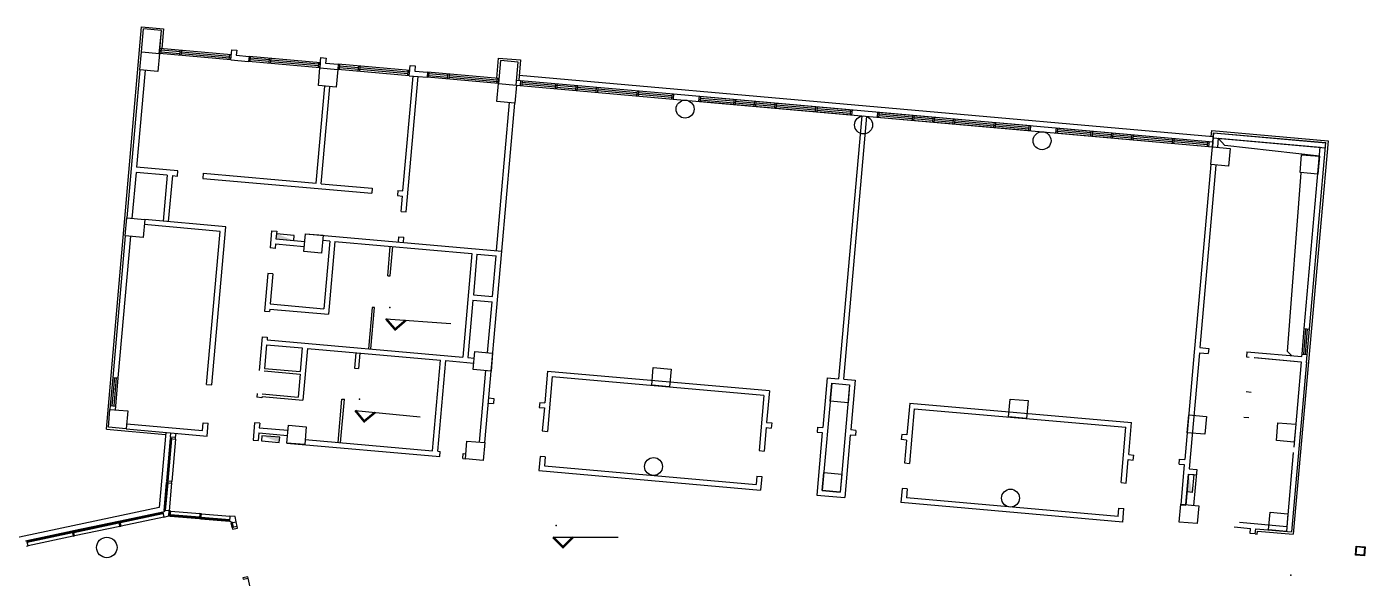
# Model space of a CAD drawing. Header units: millimetres. Extents: x 11680834 to 11851556, y -6213014 to -6078394.
# Drawn here: x 11726574 to 11778866, y -6168938 to -6147424 of the extents above; entities that cross this region are included whole.
import ezdxf

# ---------------------------------------------------------------- set-up
doc = ezdxf.new("R2010")
doc.units = ezdxf.units.MM
for name, color, linetype in [('A—\\M+5C3C5\\M+5B4B0', 135, 'Continuous'), ('A—\\M+5C7BD\\M+5CCE5', 7, 'Continuous'), ('E-COLS-F4$0$0S-COLS-I', 90, 'Continuous'), ('E1-RI-4F$0$0S-COLS-LINE', 90, 'Continuous'), ('E1-RI-4F$0$A-GLAZ-CWMG', 3, 'Continuous'), ('E1-RI-4F$0$A-WALL', 7, 'Continuous'), ('E1-RV-4F$0$$2$A-WALL', 7, 'Continuous'), ('E1-RW-4F$0$A-WALL', 7, 'Continuous'), ('E2-RI-4F$0$0S-COLS-LINE', 90, 'Continuous')]:
    doc.layers.add(name, color=color, linetype=linetype)

msp = doc.modelspace()

# ---------------------------------------------------------------- linework, layer by layer
at = {"color": 1}
for p, q in [((11740607, -6158816), (11743147, -6159001)), ((11739407, -6162392), (11741941, -6162642)), ((11747135, -6167333), (11749682, -6167333))]:
    msp.add_line(p, q, dxfattribs=at)
for p, q in [((11774208, -6161658), (11774408, -6161675)), ((11774208, -6161658), (11774408, -6161675)), ((11774120, -6162654), (11774319, -6162672)), ((11771659, -6166075), (11771859, -6166093)), ((11774571, -6167212), (11774371, -6167194))]:
    msp.add_line(p, q)
at = {"extrusion": (0, 0, -1)}
msp.add_lwpolyline([(-11737008, -6155759), (-11737026, -6155560), (-11736329, -6155498), (-11736311, -6155697)], close=True, dxfattribs=at)
at = {"color": 1, "const_width": 91.7, "elevation": 0}
msp.add_lwpolyline([(11740607, -6158816), (11740967, -6159232), (11741383, -6158873)], dxfattribs=at)
at = {"color": 1, "const_width": 91.7}
for points in [[(11739407, -6162392), (11739756, -6162817), (11740181, -6162468)], [(11747135, -6167333), (11747524, -6167722), (11747913, -6167333)]]:
    msp.add_lwpolyline(points, dxfattribs=at)
at = {"extrusion": (0, 0, -1), "elevation": 0}
for points in [[(-11735758, -6163378), (-11735740, -6163578), (-11736437, -6163639), (-11736455, -6163440)], [(-11735757, -6163378), (-11735740, -6163578), (-11736437, -6163639), (-11736455, -6163440)]]:
    msp.add_lwpolyline(points, close=True, dxfattribs=at)
msp.add_lwpolyline([(11771967, -6164873), (11772166, -6164891), (11772104, -6165588), (11771905, -6165570)], close=True)
at = {"color": 1}
for p in [(11740757, -6158372), (11739569, -6161951), (11747253, -6166879), (11775963, -6168825)]:
    msp.add_point(p, dxfattribs=at)
at = {"extrusion": (0, 0, -1)}
for points in [[(-11737008, -6155759), (-11737008, -6155759), (-11736311, -6155697), (-11736329, -6155498)], [(-11735757, -6163378), (-11735757, -6163378), (-11736455, -6163440), (-11736437, -6163639)], [(-11735758, -6163378), (-11735758, -6163378), (-11736455, -6163440), (-11736437, -6163639)]]:
    msp.add_solid(points, dxfattribs=at)
msp.add_solid([(11771967, -6164873), (11771967, -6164873), (11771905, -6165570), (11772104, -6165588)])
at = {"layer": 'A—\\M+5C3C5\\M+5B4B0'}
for p, q in [((11729693, -6163123), (11731063, -6147424)), ((11731063, -6147424), (11731920, -6147498)), ((11731920, -6147498), (11731851, -6148276)), ((11734544, -6148715), (11731754, -6148468)), ((11734562, -6148515), (11731772, -6148269)), ((11731815, -6148473), (11731832, -6148274)), ((11732558, -6148472), (11731820, -6148407)), ((11732563, -6148406), (11731826, -6148340)), ((11732552, -6148538), (11732569, -6148339)), ((11732612, -6148544), (11732629, -6148344)), ((11734491, -6148643), (11732617, -6148477)), ((11734496, -6148576), (11732623, -6148411)), ((11734485, -6148709), (11734502, -6148510)), ((11734544, -6148715), (11734562, -6148515)), ((11738030, -6149023), (11735242, -6148776)), ((11738048, -6148824), (11735259, -6148577)), ((11735302, -6148782), (11735320, -6148582)), ((11736045, -6148780), (11735308, -6148715)), ((11736051, -6148714), (11735314, -6148649)), ((11736039, -6148847), (11736057, -6148647)), ((11736099, -6148852), (11736117, -6148653)), ((11737978, -6148951), (11736105, -6148786)), ((11737984, -6148885), (11736111, -6148719)), ((11737972, -6149018), (11737990, -6148818)), ((11738032, -6149023), (11738049, -6148824)), ((11741535, -6149132), (11738745, -6148885)), ((11738787, -6149090), (11738805, -6148890)), ((11739536, -6149022), (11738799, -6148957)), ((11739525, -6149155), (11739542, -6148956)), ((11739584, -6149160), (11739602, -6148961)), ((11744940, -6149433), (11745009, -6148641)), ((11745009, -6148641), (11745868, -6148716)), ((11745868, -6148716), (11745798, -6149509)), ((11741517, -6149331), (11738727, -6149084)), ((11739530, -6149088), (11738793, -6149023)), ((11741463, -6149259), (11739590, -6149094)), ((11741469, -6149193), (11739596, -6149027)), ((11741457, -6149326), (11741475, -6149126)), ((11741517, -6149331), (11741535, -6149132)), ((11745003, -6149639), (11742215, -6149393)), ((11745021, -6149440), (11742232, -6149193)), ((11742275, -6149398), (11742293, -6149199)), ((11743018, -6149397), (11742281, -6149332)), ((11743024, -6149330), (11742287, -6149265)), ((11743012, -6149463), (11743030, -6149264)), ((11743072, -6149468), (11743089, -6149269)), ((11744951, -6149568), (11743078, -6149402)), ((11744957, -6149501), (11743084, -6149336)), ((11744945, -6149634), (11744963, -6149435)), ((11745005, -6149639), (11745022, -6149440)), ((11745815, -6149309), (11772930, -6151707)), ((11745868, -6149515), (11745850, -6149714)), ((11745868, -6149515), (11751844, -6150043)), ((11745927, -6149520), (11745910, -6149719)), ((11745850, -6149714), (11751827, -6150242)), ((11745916, -6149653), (11747220, -6149768)), ((11745921, -6149587), (11747226, -6149702)), ((11747232, -6149635), (11747215, -6149835)), ((11747292, -6149641), (11747274, -6149840)), ((11747280, -6149774), (11748017, -6149839)), ((11747286, -6149707), (11748023, -6149772)), ((11748029, -6149706), (11748011, -6149905)), ((11748089, -6149711), (11748071, -6149910)), ((11748077, -6149844), (11748814, -6149909)), ((11748083, -6149778), (11748820, -6149843)), ((11748826, -6149776), (11748808, -6149976)), ((11748886, -6149782), (11748868, -6149981)), ((11748874, -6149914), (11750408, -6150050)), ((11748880, -6149848), (11750414, -6149984)), ((11750420, -6149917), (11750402, -6150117)), ((11750480, -6149923), (11750462, -6150122)), ((11750474, -6149989), (11751779, -6150104)), ((11751784, -6150038), (11751767, -6150237)), ((11751844, -6150043), (11751827, -6150242)), ((11750468, -6150055), (11751773, -6150171)), ((11752840, -6150131), (11752823, -6150331)), ((11752823, -6150331), (11758799, -6150859)), ((11752840, -6150131), (11758817, -6150660)), ((11752900, -6150137), (11752882, -6150336)), ((11752888, -6150269), (11754193, -6150385)), ((11752894, -6150203), (11754199, -6150318)), ((11754205, -6150252), (11754187, -6150451)), ((11754265, -6150257), (11754247, -6150456)), ((11754253, -6150390), (11754990, -6150455)), ((11754259, -6150324), (11754996, -6150389)), ((11755002, -6150322), (11754984, -6150522)), ((11755062, -6150328), (11755044, -6150527)), ((11755050, -6150460), (11755787, -6150526)), ((11755056, -6150394), (11755793, -6150459)), ((11755799, -6150393), (11755781, -6150592)), ((11755859, -6150398), (11755841, -6150597)), ((11755847, -6150531), (11757381, -6150667)), ((11755853, -6150465), (11757387, -6150600)), ((11757393, -6150534), (11757375, -6150733)), ((11757452, -6150539), (11757435, -6150738)), ((11757441, -6150672), (11758746, -6150787)), ((11757446, -6150605), (11758751, -6150721)), ((11758757, -6150654), (11758740, -6150854)), ((11758817, -6150660), (11758799, -6150859)), ((11759813, -6150748), (11759796, -6150947)), ((11759796, -6150947), (11765772, -6151475)), ((11759813, -6150748), (11765790, -6151276)), ((11759873, -6150753), (11759855, -6150952)), ((11759861, -6150886), (11761166, -6151001)), ((11759867, -6150819), (11761172, -6150935)), ((11761178, -6150868), (11761160, -6151068)), ((11761238, -6150874), (11761220, -6151073)), ((11761226, -6151006), (11761963, -6151072)), ((11761232, -6150940), (11761969, -6151005)), ((11761975, -6150939), (11761957, -6151138)), ((11762034, -6150944), (11762017, -6151143)), ((11762023, -6151077), (11762760, -6151142)), ((11762029, -6151011), (11762766, -6151076)), ((11762772, -6151009), (11762754, -6151208)), ((11762831, -6151015), (11762814, -6151214)), ((11762825, -6151081), (11764360, -6151217)), ((11762820, -6151147), (11764354, -6151283)), ((11764365, -6151150), (11764348, -6151349)), ((11764425, -6151155), (11764408, -6151355)), ((11764413, -6151288), (11765718, -6151404)), ((11764419, -6151222), (11765724, -6151337)), ((11765730, -6151271), (11765712, -6151470)), ((11765790, -6151276), (11765772, -6151475)), ((11766786, -6151364), (11766768, -6151563)), ((11766768, -6151563), (11772745, -6152092)), ((11766786, -6151364), (11772763, -6151893)), ((11766846, -6151369), (11766828, -6151569)), ((11766834, -6151502), (11768139, -6151618)), ((11766840, -6151436), (11768145, -6151551)), ((11768151, -6151485), (11768133, -6151684)), ((11768210, -6151490), (11768193, -6151689)), ((11768205, -6151556), (11768942, -6151622)), ((11768948, -6151555), (11768930, -6151754)), ((11769007, -6151561), (11768990, -6151760)), ((11772850, -6151699), (11772870, -6151470)), ((11772870, -6151470), (11777412, -6151872)), ((11768199, -6151623), (11768936, -6151688)), ((11768996, -6151693), (11769733, -6151759)), ((11769001, -6151627), (11769739, -6151692)), ((11769744, -6151626), (11769727, -6151825)), ((11769804, -6151631), (11769787, -6151830)), ((11769792, -6151764), (11771326, -6151899)), ((11769798, -6151697), (11771332, -6151833)), ((11771338, -6151767), (11771321, -6151966)), ((11771398, -6151772), (11771380, -6151971)), ((11771386, -6151905), (11772691, -6152020)), ((11771392, -6151838), (11772697, -6151954)), ((11772703, -6151887), (11772685, -6152086)), ((11772763, -6151893), (11772745, -6152092)), ((11777412, -6151872), (11776055, -6167222)), ((11776396, -6160195), (11776484, -6159198)), ((11776396, -6160195), (11776484, -6159198)), ((11776462, -6160200), (11776550, -6159204)), ((11776462, -6160200), (11776550, -6159204)), ((11776529, -6160206), (11776617, -6159210)), ((11776529, -6160206), (11776617, -6159210)), ((11776595, -6160212), (11776683, -6159216)), ((11776595, -6160212), (11776683, -6159216)), ((11729935, -6161107), (11729838, -6162202)), ((11729935, -6161107), (11729838, -6162202)), ((11730001, -6161113), (11729904, -6162208)), ((11730001, -6161113), (11729904, -6162208)), ((11730068, -6161118), (11729971, -6162214)), ((11730068, -6161118), (11729971, -6162214)), ((11730134, -6161124), (11730037, -6162220)), ((11730134, -6161124), (11730037, -6162220)), ((11729693, -6163123), (11731997, -6163327)), ((11732004, -6163248), (11731750, -6166181)), ((11732041, -6165147), (11732185, -6163493)), ((11732216, -6163496), (11732072, -6165150)), ((11732097, -6165152), (11732241, -6163498)), ((11732191, -6163433), (11732185, -6163493)), ((11732185, -6163493), (11732385, -6163511)), ((11732191, -6163433), (11732206, -6163265)), ((11732390, -6163451), (11732191, -6163433)), ((11732241, -6163498), (11732216, -6163496)), ((11732385, -6163511), (11732240, -6165164)), ((11732385, -6163511), (11732390, -6163451)), ((11732390, -6163451), (11732405, -6163283)), ((11731941, -6166293), (11732036, -6165207)), ((11732066, -6165209), (11731972, -6166296)), ((11731997, -6166298), (11732092, -6165212)), ((11732092, -6165212), (11732066, -6165209)), ((11732072, -6165150), (11732097, -6165152)), ((11732235, -6165224), (11732141, -6166311)), ((11731750, -6166181), (11722716, -6168094)), ((11730164, -6166722), (11728403, -6167094)), ((11730170, -6166751), (11728409, -6167124)), ((11728414, -6167149), (11730175, -6166776)), ((11730175, -6166776), (11730170, -6166751)), ((11731885, -6166357), (11730222, -6166709)), ((11731891, -6166387), (11730229, -6166739)), ((11730229, -6166739), (11730234, -6166764)), ((11730234, -6166764), (11731896, -6166412)), ((11731926, -6166553), (11730264, -6166905)), ((11731896, -6166412), (11731891, -6166387)), ((11731972, -6166296), (11731997, -6166298)), ((11732183, -6166516), (11733318, -6166615)), ((11732188, -6166461), (11732185, -6166486)), ((11732185, -6166486), (11733320, -6166585)), ((11733323, -6166560), (11732188, -6166461)), ((11732200, -6166317), (11733335, -6166416)), ((11733320, -6166585), (11733323, -6166560)), ((11733377, -6166621), (11734496, -6166718)), ((11733382, -6166565), (11733380, -6166590)), ((11733380, -6166590), (11734499, -6166688)), ((11734501, -6166662), (11733382, -6166565)), ((11733395, -6166421), (11734514, -6166519)), ((11734514, -6166519), (11734496, -6166718)), ((11734496, -6166718), (11734549, -6166723)), ((11734499, -6166688), (11734501, -6166662)), ((11734714, -6166536), (11734514, -6166519)), ((11734549, -6166723), (11734560, -6166775)), ((11734560, -6166775), (11734756, -6166733)), ((11734600, -6166964), (11734560, -6166775)), ((11734615, -6166763), (11734590, -6166768)), ((11734590, -6166768), (11734630, -6166958)), ((11734655, -6166952), (11734615, -6166763)), ((11734756, -6166733), (11734714, -6166536)), ((11734796, -6166922), (11734756, -6166733)), ((11728344, -6167107), (11726583, -6167480)), ((11728350, -6167137), (11726589, -6167509)), ((11726594, -6167534), (11728355, -6167161)), ((11728385, -6167302), (11726624, -6167675)), ((11728355, -6167161), (11728350, -6167137)), ((11728409, -6167124), (11728414, -6167149)), ((11730205, -6166917), (11728444, -6167290)), ((11734630, -6166958), (11734655, -6166952)), ((11774571, -6167211), (11774650, -6167218)), ((11774650, -6167219), (11774661, -6167099)), ((11774661, -6167099), (11776055, -6167222)), ((11726589, -6167509), (11726594, -6167534)), ((11735322, -6169407), (11735222, -6168938))]:
    msp.add_line(p, q, dxfattribs=at)
at = {"layer": 'A—\\M+5C3C5\\M+5B4B0', "extrusion": (0, 0, -1)}
for p, q in [((11732041, -6165147), (11732036, -6165207)), ((11732036, -6165207), (11732235, -6165224)), ((11732240, -6165164), (11732041, -6165147)), ((11732235, -6165224), (11732240, -6165164)), ((11730222, -6166709), (11730164, -6166722)), ((11730164, -6166722), (11730205, -6166917)), ((11730264, -6166905), (11730222, -6166709)), ((11731937, -6166346), (11731885, -6166357)), ((11731885, -6166357), (11731926, -6166553)), ((11731926, -6166553), (11732123, -6166511)), ((11731941, -6166293), (11731937, -6166346)), ((11732141, -6166311), (11731941, -6166293)), ((11732123, -6166511), (11732141, -6166311)), ((11732140, -6166312), (11732123, -6166511)), ((11732123, -6166511), (11732183, -6166516)), ((11732200, -6166317), (11732140, -6166312)), ((11732183, -6166516), (11732200, -6166317)), ((11733335, -6166416), (11733318, -6166615)), ((11733318, -6166615), (11733377, -6166621)), ((11733395, -6166421), (11733335, -6166416)), ((11733377, -6166621), (11733395, -6166421)), ((11728403, -6167094), (11728344, -6167107)), ((11728344, -6167107), (11728385, -6167302)), ((11728385, -6167302), (11728444, -6167290)), ((11728444, -6167290), (11728403, -6167094)), ((11730205, -6166917), (11730264, -6166905)), ((11734796, -6166922), (11734600, -6166964)), ((11734600, -6166964), (11734612, -6167023)), ((11734612, -6167023), (11734808, -6166981)), ((11734808, -6166981), (11734796, -6166922)), ((11726583, -6167480), (11726524, -6167492)), ((11726566, -6167688), (11726624, -6167675)), ((11726624, -6167675), (11726583, -6167480)), ((11735210, -6168879), (11735014, -6168921)), ((11735014, -6168921), (11735027, -6168979)), ((11735027, -6168979), (11735222, -6168938)), ((11735222, -6168938), (11735210, -6168879))]:
    msp.add_line(p, q, dxfattribs=at)
at = {"layer": 'A—\\M+5C3C5\\M+5B4B0'}
for points in [[(11777078, -6152475), (11773384, -6152055), (11773125, -6151774)], [(11777078, -6152475), (11773384, -6152055), (11773125, -6151774)], [(11775989, -6160254), (11775834, -6160091), (11776369, -6153115)], [(11775989, -6160254), (11775834, -6160091), (11776369, -6153115)]]:
    msp.add_lwpolyline(points, dxfattribs=at)
at = {"layer": 'A—\\M+5C7BD\\M+5CCE5'}
for p, q in [((11731057, -6148406), (11731137, -6147509)), ((11731834, -6147571), (11731137, -6147509)), ((11731752, -6148493), (11731834, -6147571)), ((11730996, -6149104), (11730485, -6154881)), ((11731195, -6149121), (11730861, -6152906)), ((11741270, -6153827), (11741666, -6149344)), ((11741399, -6154641), (11741865, -6149362)), ((11745717, -6149502), (11745867, -6149515)), ((11737883, -6153527), (11738218, -6149742)), ((11738082, -6153545), (11738417, -6149760)), ((11745700, -6149701), (11745849, -6149714)), ((11751844, -6150043), (11772912, -6151906)), ((11744929, -6156158), (11745440, -6150381)), ((11745128, -6156176), (11745639, -6150398)), ((11751826, -6150242), (11772894, -6152105)), ((11759197, -6150894), (11758290, -6161154)), ((11758490, -6161172), (11759397, -6150912)), ((11730843, -6153106), (11730685, -6154899)), ((11732063, -6153214), (11730843, -6153106)), ((11732476, -6153049), (11730861, -6152906)), ((11732458, -6153248), (11732476, -6153049)), ((11733472, -6153137), (11733454, -6153337)), ((11733472, -6153137), (11737883, -6153527)), ((11732063, -6153214), (11731904, -6155007)), ((11732262, -6153231), (11732103, -6155024)), ((11732262, -6153231), (11732458, -6153248)), ((11733454, -6153337), (11740056, -6153920)), ((11738082, -6153545), (11740073, -6153721)), ((11740073, -6153721), (11740056, -6153920)), ((11741069, -6153809), (11741052, -6154008)), ((11741052, -6154008), (11741252, -6154026)), ((11741069, -6153809), (11741270, -6153827)), ((11741199, -6154624), (11741252, -6154026)), ((11741199, -6154624), (11741399, -6154641)), ((11734128, -6155404), (11731165, -6155142)), ((11734128, -6155404), (11731165, -6155142)), ((11734345, -6155222), (11731183, -6154943)), ((11734345, -6155222), (11731183, -6154943)), ((11733799, -6161398), (11734345, -6155222)), ((11733799, -6161398), (11734345, -6155222)), ((11730424, -6155578), (11729935, -6161107)), ((11730424, -6155578), (11729935, -6161107)), ((11730623, -6155596), (11730134, -6161124)), ((11730623, -6155596), (11730134, -6161124)), ((11733600, -6161380), (11734128, -6155404)), ((11733600, -6161380), (11734128, -6155404)), ((11741094, -6155819), (11741111, -6155620)), ((11741111, -6155620), (11741311, -6155637)), ((11741293, -6155837), (11741311, -6155637)), ((11772186, -6160124), (11771816, -6164307)), ((11772385, -6160141), (11771984, -6164674)), ((11776369, -6160494), (11776074, -6163831)), ((11746923, -6160857), (11746813, -6162097)), ((11746923, -6160857), (11755586, -6161612)), ((11776568, -6160511), (11775983, -6167134)), ((11729935, -6161107), (11730134, -6161124)), ((11729935, -6161107), (11730134, -6161124)), ((11733600, -6161380), (11733799, -6161398)), ((11733600, -6161380), (11733799, -6161398)), ((11747104, -6161073), (11746916, -6163210)), ((11747104, -6161073), (11755369, -6161794)), ((11758024, -6161331), (11757654, -6165515)), ((11757843, -6161114), (11757671, -6163057)), ((11757843, -6161114), (11758290, -6161154)), ((11758024, -6161331), (11758722, -6161393)), ((11758722, -6161393), (11758352, -6165577)), ((11758490, -6161172), (11758938, -6161211)), ((11758938, -6161211), (11758767, -6163154)), ((11744622, -6161904), (11744821, -6161921)), ((11744821, -6161921), (11744803, -6162120)), ((11755372, -6161805), (11755182, -6163961)), ((11755589, -6161624), (11755479, -6162863)), ((11729838, -6162202), (11729825, -6162352)), ((11729838, -6162202), (11729825, -6162352)), ((11729838, -6162202), (11730037, -6162220)), ((11729838, -6162202), (11730037, -6162220)), ((11730037, -6162220), (11730024, -6162369)), ((11730037, -6162220), (11730024, -6162369)), ((11744604, -6162103), (11744803, -6162120)), ((11746614, -6162079), (11746596, -6162279)), ((11746596, -6162279), (11746796, -6162296)), ((11746614, -6162079), (11746813, -6162097)), ((11746796, -6162296), (11746716, -6163193)), ((11761068, -6162108), (11760958, -6163348)), ((11761249, -6162324), (11761061, -6164461)), ((11761068, -6162108), (11769735, -6162864)), ((11761249, -6162324), (11769518, -6163045)), ((11730460, -6163111), (11733623, -6163390)), ((11730460, -6163111), (11733623, -6163390)), ((11730478, -6162912), (11733442, -6163173)), ((11730478, -6162912), (11733442, -6163173)), ((11733442, -6163173), (11733468, -6162875)), ((11733442, -6163173), (11733468, -6162875)), ((11733468, -6162875), (11733667, -6162892)), ((11733468, -6162875), (11733667, -6162892)), ((11733623, -6163390), (11733667, -6162892)), ((11733623, -6163390), (11733667, -6162892)), ((11755462, -6163063), (11755381, -6163979)), ((11755462, -6163063), (11755661, -6163080)), ((11755479, -6162863), (11755679, -6162881)), ((11755679, -6162881), (11755661, -6163080)), ((11757472, -6163039), (11757454, -6163239)), ((11757472, -6163039), (11757671, -6163057)), ((11769327, -6165210), (11769518, -6163045)), ((11769624, -6164114), (11769735, -6162864)), ((11746716, -6163193), (11746916, -6163210)), ((11757653, -6163256), (11757438, -6165697)), ((11757454, -6163239), (11757653, -6163256)), ((11758749, -6163353), (11758533, -6165793)), ((11758948, -6163371), (11758749, -6163353)), ((11758966, -6163171), (11758767, -6163154)), ((11758966, -6163171), (11758948, -6163371)), ((11760759, -6163330), (11760741, -6163529)), ((11760941, -6163547), (11760741, -6163529)), ((11760958, -6163348), (11760759, -6163330)), ((11760941, -6163547), (11760861, -6164443)), ((11755182, -6163961), (11755381, -6163979)), ((11769624, -6164114), (11769823, -6164131)), ((11769806, -6164330), (11769823, -6164131)), ((11776057, -6164030), (11775801, -6166918)), ((11776055, -6164051), (11775977, -6164926)), ((11746628, -6164189), (11746580, -6164737)), ((11746827, -6164206), (11746628, -6164189)), ((11746827, -6164206), (11746797, -6164555)), ((11746797, -6164555), (11755065, -6165286)), ((11760861, -6164443), (11761061, -6164461)), ((11769526, -6165228), (11769607, -6164313)), ((11769607, -6164313), (11769806, -6164330)), ((11771599, -6164489), (11771616, -6164290)), ((11771599, -6164489), (11771798, -6164507)), ((11771616, -6164290), (11771816, -6164307)), ((11771798, -6164507), (11771659, -6166075)), ((11771984, -6164674), (11772283, -6164700)), ((11746580, -6164737), (11755246, -6165503)), ((11755094, -6164957), (11755065, -6165286)), ((11755094, -6164957), (11755293, -6164975)), ((11755293, -6164975), (11755246, -6165503)), ((11769326, -6165210), (11769526, -6165228)), ((11771967, -6164873), (11771859, -6166093)), ((11771861, -6166068), (11771966, -6164873)), ((11771966, -6164873), (11772265, -6164899)), ((11772283, -6164700), (11772160, -6166095)), ((11757438, -6165697), (11758533, -6165793)), ((11757654, -6165515), (11758352, -6165577)), ((11760773, -6165440), (11760725, -6165987)), ((11760972, -6165457), (11760773, -6165440)), ((11760972, -6165457), (11760942, -6165806)), ((11769391, -6166753), (11760725, -6165987)), ((11769209, -6166537), (11760942, -6165806)), ((11769209, -6166537), (11769238, -6166206)), ((11769238, -6166206), (11769438, -6166224)), ((11769391, -6166753), (11769438, -6166224)), ((11772209, -6166099), (11772209, -6166099)), ((11773958, -6166757), (11775801, -6166918)), ((11773741, -6166939), (11774389, -6166995)), ((11774371, -6167194), (11774389, -6166995)), ((11774571, -6167212), (11774588, -6167013)), ((11774588, -6167013), (11775983, -6167134))]:
    msp.add_line(p, q, dxfattribs=at)
for points in [[(11731058, -6148406), (11731755, -6148468), (11731693, -6149165), (11730996, -6149103)], [(11738030, -6149023), (11738728, -6149084), (11738666, -6149782), (11737969, -6149720)], [(11745003, -6149639), (11745701, -6149701), (11745639, -6150398), (11744942, -6150336)], [(11772895, -6152105), (11773592, -6152166), (11773530, -6152864), (11772833, -6152802)], [(11776381, -6152413), (11777078, -6152475), (11777017, -6153172), (11776319, -6153110)], [(11730485, -6154881), (11731183, -6154943), (11731121, -6155640), (11730424, -6155578)], [(11737458, -6155497), (11738155, -6155559), (11738094, -6156256), (11737396, -6156195)], [(11744079, -6160098), (11744776, -6160160), (11744714, -6160857), (11744017, -6160796)], [(11751051, -6160715), (11751749, -6160776), (11751687, -6161474), (11750990, -6161412)], [(11758024, -6161331), (11758722, -6161393), (11758660, -6162090), (11757963, -6162028)], [(11764997, -6161948), (11765694, -6162009), (11765633, -6162707), (11764935, -6162645)], [(11729825, -6162352), (11730522, -6162413), (11730460, -6163111), (11729763, -6163049)], [(11771970, -6162564), (11772667, -6162626), (11772605, -6163323), (11771908, -6163261)], [(11736798, -6162968), (11737495, -6163030), (11737433, -6163727), (11736736, -6163666)], [(11775456, -6162872), (11776154, -6162934), (11776092, -6163631), (11775395, -6163570)], [(11743770, -6163585), (11744468, -6163646), (11744406, -6164344), (11743709, -6164282)], [(11757716, -6164818), (11758413, -6164879), (11758352, -6165576), (11757654, -6165515)], [(11771662, -6166050), (11772359, -6166112), (11772297, -6166809), (11771600, -6166748)], [(11775148, -6166359), (11775845, -6166420), (11775784, -6167118), (11775086, -6167056)]]:
    msp.add_lwpolyline(points, close=True, dxfattribs=at)
for points in [[(11772894, -6152105), (11772943, -6151557)], [(11772943, -6151557), (11777326, -6151945)], [(11772925, -6151756), (11777308, -6152144)]]:
    msp.add_lwpolyline(points, dxfattribs=at)
for centre, radius in [((11752294, -6150635), 350), ((11759267, -6151252), 350), ((11766240, -6151868), 350), ((11751061, -6164581), 350), ((11765007, -6165813), 350), ((11729700, -6167740), 400)]:
    msp.add_circle(centre, radius, dxfattribs=at)
at = {"layer": 'E-COLS-F4$0$0S-COLS-I'}
for points in [[(11731058, -6148406), (11731755, -6148468), (11731693, -6149165), (11730996, -6149103)], [(11738030, -6149023), (11738728, -6149084), (11738666, -6149782), (11737969, -6149720)], [(11745003, -6149639), (11745701, -6149701), (11745639, -6150398), (11744942, -6150336)], [(11772895, -6152105), (11773592, -6152166), (11773530, -6152864), (11772833, -6152802)], [(11776381, -6152413), (11777078, -6152475), (11777017, -6153172), (11776319, -6153110)], [(11730485, -6154881), (11731183, -6154943), (11731121, -6155640), (11730424, -6155578)], [(11737458, -6155497), (11738155, -6155559), (11738094, -6156256), (11737396, -6156195)], [(11744079, -6160098), (11744776, -6160160), (11744714, -6160857), (11744017, -6160796)], [(11751051, -6160715), (11751749, -6160776), (11751687, -6161474), (11750990, -6161412)], [(11758024, -6161331), (11758722, -6161393), (11758660, -6162090), (11757963, -6162028)], [(11764997, -6161948), (11765694, -6162009), (11765633, -6162707), (11764935, -6162645)], [(11729825, -6162352), (11730522, -6162413), (11730460, -6163111), (11729763, -6163049)], [(11771970, -6162564), (11772667, -6162626), (11772605, -6163323), (11771908, -6163261)], [(11736798, -6162968), (11737495, -6163030), (11737433, -6163727), (11736736, -6163666)], [(11775456, -6162872), (11776154, -6162934), (11776092, -6163631), (11775395, -6163570)], [(11743770, -6163585), (11744468, -6163646), (11744406, -6164344), (11743709, -6164282)], [(11757716, -6164818), (11758413, -6164879), (11758352, -6165576), (11757654, -6165515)], [(11771662, -6166050), (11772359, -6166112), (11772297, -6166809), (11771600, -6166748)], [(11775148, -6166359), (11775845, -6166420), (11775784, -6167118), (11775086, -6167056)]]:
    msp.add_lwpolyline(points, close=True, dxfattribs=at)
for centre, radius in [((11752294, -6150635), 350), ((11759267, -6151252), 350), ((11766240, -6151868), 350), ((11751061, -6164581), 350), ((11765007, -6165813), 350), ((11729700, -6167740), 400)]:
    msp.add_circle(centre, radius, dxfattribs=at)
at = {"layer": 'E1-RI-4F$0$0S-COLS-LINE', "color": 4}
msp.add_lwpolyline([(11778517, -6167686), (11778866, -6167717), (11778835, -6168065), (11778487, -6168034), (11778517, -6167686)], dxfattribs=at)
msp.add_lwpolyline([(11778536, -6167707), (11778844, -6167735), (11778817, -6168043), (11778508, -6168016)], close=True, dxfattribs=at)
at = {"layer": 'E1-RI-4F$0$A-GLAZ-CWMG'}
for p, q in [((11731761, -6148402), (11731760, -6148402)), ((11731767, -6148335), (11731766, -6148335)), ((11735248, -6148710), (11735248, -6148710)), ((11735253, -6148643), (11735253, -6148643)), ((11738740, -6148952), (11738739, -6148952)), ((11738734, -6149018), (11738733, -6149018)), ((11742220, -6149326), (11742220, -6149326)), ((11742226, -6149260), (11742226, -6149260)), ((11745015, -6149506), (11745014, -6149506)), ((11745009, -6149573), (11745009, -6149573))]:
    msp.add_line(p, q, dxfattribs=at)
at = {"layer": 'E1-RI-4F$0$A-WALL'}
for p, q in [((11731058, -6148406), (11731137, -6147509)), ((11731834, -6147571), (11731137, -6147509)), ((11731755, -6148468), (11731834, -6147571)), ((11734544, -6148715), (11735242, -6148776)), ((11741517, -6149331), (11742215, -6149393))]:
    msp.add_line(p, q, dxfattribs=at)
for points in [[(11734544, -6148715), (11734580, -6148316), (11734779, -6148334), (11734761, -6148533), (11735259, -6148577), (11735242, -6148776)], [(11738030, -6149023), (11738066, -6148624), (11738265, -6148642), (11738247, -6148841), (11738746, -6148885), (11738728, -6149084)], [(11741517, -6149331), (11741552, -6148933), (11741752, -6148950), (11741734, -6149149), (11742232, -6149193), (11742215, -6149393)], [(11745700, -6149701), (11745779, -6148804), (11745082, -6148743), (11745003, -6149639)]]:
    msp.add_lwpolyline(points, dxfattribs=at)
at = {"layer": 'E1-RV-4F$0$$2$A-WALL'}
for p, q in [((11772943, -6151557), (11772895, -6152105)), ((11772943, -6151557), (11772895, -6152105)), ((11772943, -6151557), (11777326, -6151944)), ((11772943, -6151557), (11777326, -6151944)), ((11773125, -6151774), (11773094, -6152122)), ((11773125, -6151774), (11773094, -6152122)), ((11773125, -6151774), (11777109, -6152126)), ((11773125, -6151774), (11777109, -6152126)), ((11776484, -6159198), (11777109, -6152126)), ((11776484, -6159198), (11777109, -6152126)), ((11776683, -6159216), (11777326, -6151944)), ((11776683, -6159216), (11777326, -6151944)), ((11773032, -6152820), (11772402, -6159942)), ((11773032, -6152820), (11772402, -6159942)), ((11772833, -6152802), (11772494, -6156637)), ((11772833, -6152802), (11772494, -6156637)), ((11772494, -6156637), (11772186, -6160119)), ((11772494, -6156637), (11772186, -6160119)), ((11776484, -6159198), (11776683, -6159216)), ((11776484, -6159198), (11776683, -6159216)), ((11772402, -6159942), (11772751, -6159973)), ((11772402, -6159942), (11772751, -6159973)), ((11772751, -6159973), (11772733, -6160172)), ((11772751, -6159973), (11772733, -6160172)), ((11772385, -6160141), (11772733, -6160172)), ((11772385, -6160141), (11772733, -6160172)), ((11774245, -6160105), (11774228, -6160304)), ((11774228, -6160304), (11774327, -6160313)), ((11774245, -6160105), (11776387, -6160294)), ((11774245, -6160105), (11776387, -6160294)), ((11774526, -6160331), (11776369, -6160493)), ((11774551, -6160333), (11776369, -6160493)), ((11776387, -6160294), (11776396, -6160195)), ((11776387, -6160294), (11776396, -6160195)), ((11776396, -6160195), (11776595, -6160212)), ((11776396, -6160195), (11776595, -6160212)), ((11776566, -6160536), (11776595, -6160212)), ((11776566, -6160536), (11776595, -6160212))]:
    msp.add_line(p, q, dxfattribs=at)
at = {"layer": 'E1-RW-4F$0$A-WALL'}
for p, q in [((11736138, -6155381), (11736079, -6156053)), ((11736138, -6155381), (11736338, -6155398)), ((11736338, -6155398), (11736311, -6155697)), ((11736311, -6155697), (11737432, -6155796)), ((11737458, -6155497), (11745128, -6156176)), ((11737458, -6155497), (11745128, -6156176)), ((11738412, -6155783, 0), (11738138, -6155758, 0)), ((11738412, -6155783), (11738178, -6158422)), ((11738611, -6155800), (11738360, -6158639)), ((11738611, -6155800), (11743965, -6156274)), ((11736278, -6156071), (11736079, -6156053)), ((11736293, -6155896), (11736278, -6156071)), ((11736293, -6155896), (11737414, -6155996)), ((11740676, -6157137), (11740777, -6155992)), ((11740776, -6157146), (11740877, -6156001)), ((11743965, -6156274), (11743608, -6160308)), ((11744164, -6156291), (11744023, -6157885)), ((11744164, -6156291), (11744911, -6156357)), ((11744468, -6163647), (11745128, -6156176)), ((11744770, -6157951), (11744911, -6156357)), ((11735991, -6157049), (11735861, -6158519)), ((11736190, -6157067), (11735991, -6157049)), ((11736190, -6157067), (11736086, -6158237)), ((11740676, -6157137, 0), (11740776, -6157146, 0)), ((11744023, -6157885), (11744770, -6157951)), ((11736086, -6158237), (11738178, -6158422)), ((11740065, -6158373), (11739923, -6159982)), ((11740022, -6159991), (11740165, -6158382)), ((11740165, -6158382), (11740065, -6158373)), ((11743979, -6158383), (11743808, -6160326)), ((11744006, -6158084), (11743979, -6158383)), ((11744006, -6158084), (11744753, -6158150)), ((11744577, -6160142), (11744753, -6158150)), ((11735861, -6158519), (11736060, -6158536)), ((11736069, -6158437), (11736060, -6158536)), ((11736069, -6158437), (11738360, -6158639)), ((11735773, -6159515), (11735656, -6160834)), ((11735773, -6159515), (11735972, -6159532)), ((11735946, -6159831), (11735864, -6160752)), ((11735946, -6159831), (11737340, -6159954)), ((11735972, -6159532), (11735963, -6159632)), ((11735963, -6159632), (11743608, -6160308)), ((11737340, -6159954), (11737259, -6160876)), ((11737539, -6159972), (11737361, -6161989)), ((11737539, -6159972), (11742744, -6160432)), ((11739432, -6160139), (11739379, -6160737)), ((11739581, -6160153), (11739529, -6160750)), ((11742431, -6163968), (11742744, -6160432)), ((11742631, -6163986), (11742943, -6160450)), ((11742943, -6160450), (11744039, -6160547)), ((11743808, -6160326), (11744057, -6160348)), ((11735855, -6160852), (11737250, -6160975)), ((11735864, -6160752), (11737259, -6160876)), ((11737250, -6160975), (11737171, -6161872)), ((11739379, -6160737), (11739529, -6160750)), ((11744268, -6163629), (11744515, -6160840)), ((11735577, -6161731), (11735564, -6161880)), ((11735763, -6161898), (11735564, -6161880)), ((11735767, -6161848), (11735763, -6161898)), ((11735767, -6161848), (11737361, -6161989)), ((11735776, -6161749), (11737171, -6161872)), ((11738737, -6163642), (11738887, -6161948)), ((11738837, -6163651), (11738986, -6161957)), ((11738887, -6161948), (11738986, -6161957)), ((11735475, -6162877), (11735416, -6163549)), ((11735675, -6162894), (11735475, -6162877)), ((11735675, -6162894), (11735659, -6163068)), ((11735659, -6163068), (11736780, -6163168)), ((11735416, -6163549), (11735615, -6163566)), ((11735642, -6163268), (11735615, -6163566)), ((11735642, -6163268), (11736762, -6163367)), ((11737451, -6163528), (11742431, -6163968)), ((11736736, -6163666), (11742713, -6164194)), ((11742631, -6163986), (11742730, -6163995)), ((11742713, -6164194), (11742730, -6163995)), ((11743609, -6164273), (11743627, -6164074)), ((11743627, -6164074), (11743726, -6164083)), ((11743609, -6164273), (11743709, -6164282))]:
    msp.add_line(p, q, dxfattribs=at)
for points in [[(11737458, -6155497), (11738155, -6155559), (11738094, -6156256), (11737396, -6156195), (11737458, -6155497)], [(11744079, -6160098), (11744776, -6160160), (11744714, -6160857), (11744017, -6160796), (11744079, -6160098)], [(11736798, -6162968), (11737495, -6163030), (11737433, -6163727), (11736736, -6163666), (11736798, -6162968)], [(11743770, -6163585), (11744468, -6163647), (11744406, -6164344), (11743709, -6164282), (11743770, -6163585)]]:
    msp.add_lwpolyline(points, dxfattribs=at)
at = {"layer": 'E2-RI-4F$0$0S-COLS-LINE', "color": 4}
msp.add_lwpolyline([(11778518, -6167686), (11778866, -6167716), (11778835, -6168065), (11778487, -6168034), (11778518, -6167686)], dxfattribs=at)
msp.add_lwpolyline([(11778536, -6167707), (11778844, -6167735), (11778817, -6168043), (11778508, -6168016)], close=True, dxfattribs=at)

doc.saveas('drawing.dxf')
